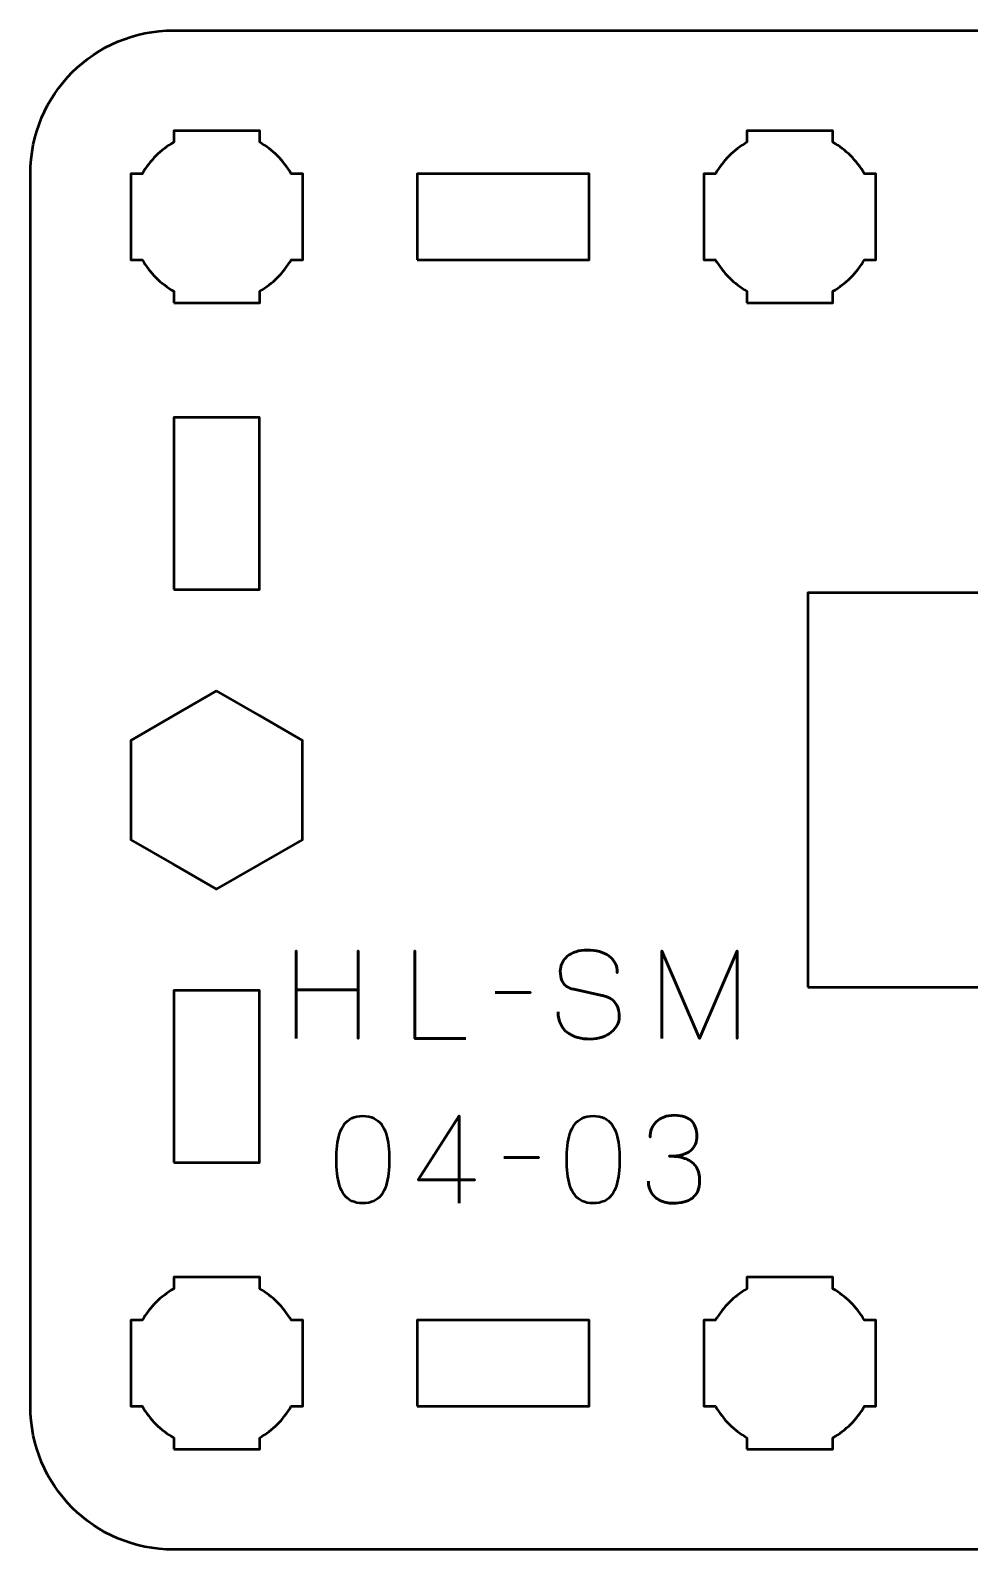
# Model space of a CAD drawing. Header units: centimetres. Extents: x -26.2 to 5.2, y -20.5 to -9.2.
# Drawn here: x -18.15 to -14.87, y -14.5 to -9.2 of the extents above; entities that cross this region are included whole.
import ezdxf

# ---------------------------------------------------------------- set-up
doc = ezdxf.new("R2010")
doc.units = ezdxf.units.CM
doc.header["$MEASUREMENT"] = 0
doc.layers.add('Layer 1', color=7, linetype='Continuous')

msp = doc.modelspace()

# ---------------------------------------------------------------- linework, layer by layer
at = {"layer": 'Layer 1', "lineweight": 53}
for points, knots in [([(-18.15001, -13.79983), (-18.15001, -13.79983), (-18.15003, -13.99994), (-18.15003, -13.99994), (-18.15003, -13.99994), (-18.15003, -14.27694), (-17.92694, -14.50003), (-17.64994, -14.50003), (-17.64994, -14.50003), (-17.64994, -14.50003), (-11.35007, -14.50003), (-11.35007, -14.50003), (-11.35007, -14.50003), (-11.07293, -14.50003), (-10.84997, -14.27694), (-10.84997, -13.99994), (-10.84997, -13.99994), (-10.84997, -13.99994), (-10.84997, -9.70007), (-10.84997, -9.70007), (-10.84997, -9.70007), (-10.84997, -9.42293), (-11.07293, -9.19997), (-11.35007, -9.19997), (-11.35007, -9.19997), (-11.35007, -9.19997), (-17.64994, -9.19997), (-17.64994, -9.19997), (-17.64994, -9.19997), (-17.92694, -9.19997), (-18.15003, -9.42293), (-18.15003, -9.70007), (-18.15003, -9.70007), (-18.15003, -9.70007), (-18.15003, -11.46555), (-18.15003, -11.46555), (-18.15003, -11.46555), (-18.15003, -11.46555), (-18.15001, -13.79983), (-18.15001, -13.79983)], [0, 0, 0, 0, 0.1, 0.1, 0.1, 0.1, 0.2, 0.2, 0.2, 0.2, 0.3, 0.3, 0.3, 0.3, 0.4, 0.4, 0.4, 0.4, 0.5, 0.5, 0.5, 0.5, 0.6, 0.6, 0.6, 0.6, 0.7, 0.7, 0.7, 0.7, 0.8, 0.8, 0.8, 0.8, 0.9, 0.9, 0.9, 0.9, 1, 1, 1, 1]), ([(-17.64993, -10.15), (-17.64993, -10.15), (-17.64993, -10.10989), (-17.64993, -10.10989), (-17.64993, -10.10989), (-17.69554, -10.08357), (-17.73346, -10.04554), (-17.75978, -10.00007), (-17.75978, -10.00007), (-17.75978, -10.00007), (-17.8, -10.00007), (-17.8, -10.00007), (-17.8, -10.00007), (-17.8, -10.00007), (-17.8, -9.85), (-17.8, -9.85), (-17.8, -9.85), (-17.8, -9.85), (-17.8, -9.70007), (-17.8, -9.70007), (-17.8, -9.70007), (-17.8, -9.70007), (-17.75978, -9.70007), (-17.75978, -9.70007), (-17.75978, -9.70007), (-17.73346, -9.65445), (-17.69554, -9.61657), (-17.64993, -9.59025), (-17.64993, -9.59025), (-17.64993, -9.59025), (-17.64993, -9.55), (-17.64993, -9.55), (-17.64993, -9.55), (-17.64993, -9.55), (-17.5, -9.55), (-17.5, -9.55), (-17.5, -9.55), (-17.5, -9.55), (-17.34992, -9.55), (-17.34992, -9.55), (-17.34992, -9.55), (-17.34992, -9.55), (-17.34992, -9.59025), (-17.34992, -9.59025), (-17.34992, -9.59025), (-17.30445, -9.61657), (-17.26642, -9.65445), (-17.2401, -9.70007), (-17.2401, -9.70007), (-17.2401, -9.70007), (-17.19999, -9.70007), (-17.19999, -9.70007), (-17.19999, -9.70007), (-17.19999, -9.70007), (-17.19999, -9.85), (-17.19999, -9.85), (-17.19999, -9.85), (-17.19999, -9.85), (-17.19999, -10.00007), (-17.19999, -10.00007), (-17.19999, -10.00007), (-17.19999, -10.00007), (-17.2401, -10.00007), (-17.2401, -10.00007), (-17.2401, -10.00007), (-17.26642, -10.04554), (-17.30445, -10.08357), (-17.34992, -10.10989), (-17.34992, -10.10989), (-17.34992, -10.10989), (-17.34992, -10.15), (-17.34992, -10.15), (-17.34992, -10.15), (-17.34992, -10.15), (-17.5, -10.15), (-17.5, -10.15), (-17.5, -10.15), (-17.5, -10.15), (-17.64993, -10.15), (-17.64993, -10.15)], [0, 0, 0, 0, 0.05, 0.05, 0.05, 0.05, 0.1, 0.1, 0.1, 0.1, 0.15, 0.15, 0.15, 0.15, 0.2, 0.2, 0.2, 0.2, 0.25, 0.25, 0.25, 0.25, 0.3, 0.3, 0.3, 0.3, 0.35, 0.35, 0.35, 0.35, 0.4, 0.4, 0.4, 0.4, 0.45, 0.45, 0.45, 0.45, 0.5, 0.5, 0.5, 0.5, 0.55, 0.55, 0.55, 0.55, 0.6, 0.6, 0.6, 0.6, 0.65, 0.65, 0.65, 0.65, 0.7, 0.7, 0.7, 0.7, 0.75, 0.75, 0.75, 0.75, 0.8, 0.8, 0.8, 0.8, 0.85, 0.85, 0.85, 0.85, 0.9, 0.9, 0.9, 0.9, 0.95, 0.95, 0.95, 0.95, 1, 1, 1, 1]), ([(-15.64993, -10.15), (-15.64993, -10.15), (-15.64993, -10.10989), (-15.64993, -10.10989), (-15.64993, -10.10989), (-15.69554, -10.08357), (-15.73346, -10.04554), (-15.75978, -10.00007), (-15.75978, -10.00007), (-15.75978, -10.00007), (-15.8, -10.00007), (-15.8, -10.00007), (-15.8, -10.00007), (-15.8, -10.00007), (-15.8, -9.85), (-15.8, -9.85), (-15.8, -9.85), (-15.8, -9.85), (-15.8, -9.70007), (-15.8, -9.70007), (-15.8, -9.70007), (-15.8, -9.70007), (-15.75978, -9.70007), (-15.75978, -9.70007), (-15.75978, -9.70007), (-15.73346, -9.65445), (-15.69554, -9.61657), (-15.64993, -9.59025), (-15.64993, -9.59025), (-15.64993, -9.59025), (-15.64993, -9.55), (-15.64993, -9.55), (-15.64993, -9.55), (-15.64993, -9.55), (-15.5, -9.55), (-15.5, -9.55), (-15.5, -9.55), (-15.5, -9.55), (-15.34992, -9.55), (-15.34992, -9.55), (-15.34992, -9.55), (-15.34992, -9.55), (-15.34992, -9.59025), (-15.34992, -9.59025), (-15.34992, -9.59025), (-15.30445, -9.61657), (-15.26642, -9.65445), (-15.2401, -9.70007), (-15.2401, -9.70007), (-15.2401, -9.70007), (-15.19999, -9.70007), (-15.19999, -9.70007), (-15.19999, -9.70007), (-15.19999, -9.70007), (-15.19999, -9.85), (-15.19999, -9.85), (-15.19999, -9.85), (-15.19999, -9.85), (-15.19999, -10.00007), (-15.19999, -10.00007), (-15.19999, -10.00007), (-15.19999, -10.00007), (-15.2401, -10.00007), (-15.2401, -10.00007), (-15.2401, -10.00007), (-15.26642, -10.04554), (-15.30445, -10.08357), (-15.34992, -10.10989), (-15.34992, -10.10989), (-15.34992, -10.10989), (-15.34992, -10.15), (-15.34992, -10.15), (-15.34992, -10.15), (-15.34992, -10.15), (-15.5, -10.15), (-15.5, -10.15), (-15.5, -10.15), (-15.5, -10.15), (-15.64993, -10.15), (-15.64993, -10.15)], [0, 0, 0, 0, 0.05, 0.05, 0.05, 0.05, 0.1, 0.1, 0.1, 0.1, 0.15, 0.15, 0.15, 0.15, 0.2, 0.2, 0.2, 0.2, 0.25, 0.25, 0.25, 0.25, 0.3, 0.3, 0.3, 0.3, 0.35, 0.35, 0.35, 0.35, 0.4, 0.4, 0.4, 0.4, 0.45, 0.45, 0.45, 0.45, 0.5, 0.5, 0.5, 0.5, 0.55, 0.55, 0.55, 0.55, 0.6, 0.6, 0.6, 0.6, 0.65, 0.65, 0.65, 0.65, 0.7, 0.7, 0.7, 0.7, 0.75, 0.75, 0.75, 0.75, 0.8, 0.8, 0.8, 0.8, 0.85, 0.85, 0.85, 0.85, 0.9, 0.9, 0.9, 0.9, 0.95, 0.95, 0.95, 0.95, 1, 1, 1, 1]), ([(-16.79999, -10.00007), (-16.79999, -10.00007), (-16.79999, -9.70007), (-16.79999, -9.70007), (-16.79999, -9.70007), (-16.79999, -9.70007), (-16.19998, -9.70007), (-16.19998, -9.70007), (-16.19998, -9.70007), (-16.19998, -9.70007), (-16.19998, -10.00007), (-16.19998, -10.00007), (-16.19998, -10.00007), (-16.19998, -10.00007), (-16.79999, -10.00007), (-16.79999, -10.00007)], [0, 0, 0, 0, 0.25, 0.25, 0.25, 0.25, 0.5, 0.5, 0.5, 0.5, 0.75, 0.75, 0.75, 0.75, 1, 1, 1, 1]), ([(-17.65007, -11.15002), (-17.65007, -11.15002), (-17.65007, -10.55002), (-17.65007, -10.55002), (-17.65007, -10.55002), (-17.65007, -10.55002), (-17.35007, -10.55002), (-17.35007, -10.55002), (-17.35007, -10.55002), (-17.35007, -10.55002), (-17.35007, -11.15002), (-17.35007, -11.15002), (-17.35007, -11.15002), (-17.35007, -11.15002), (-17.65007, -11.15002), (-17.65007, -11.15002)], [0, 0, 0, 0, 0.25, 0.25, 0.25, 0.25, 0.5, 0.5, 0.5, 0.5, 0.75, 0.75, 0.75, 0.75, 1, 1, 1, 1]), ([(-15.43746, -12.53753), (-15.43746, -12.53753), (-15.43746, -11.16253), (-15.43746, -11.16253), (-15.43746, -11.16253), (-14.69481, -11.16253), (-13.3801, -11.16253), (-12.63746, -11.16253), (-12.63746, -11.16253), (-12.63746, -11.16253), (-12.63746, -12.53753), (-12.63746, -12.53753), (-12.63746, -12.53753), (-13.41963, -12.53753), (-14.65528, -12.53753), (-15.43746, -12.53753)], [0, 0, 0, 0, 0.25, 0.25, 0.25, 0.25, 0.5, 0.5, 0.5, 0.5, 0.75, 0.75, 0.75, 0.75, 1, 1, 1, 1]), ([(-17.50008, -11.50367), (-17.50008, -11.50367), (-17.35007, -11.59027), (-17.35007, -11.59027), (-17.35007, -11.59027), (-17.35007, -11.59027), (-17.20008, -11.67687), (-17.20008, -11.67687), (-17.20008, -11.67687), (-17.20008, -11.67687), (-17.20008, -11.85008), (-17.20008, -11.85008), (-17.20008, -11.85008), (-17.20008, -11.85008), (-17.20008, -12.02329), (-17.20008, -12.02329), (-17.20008, -12.02329), (-17.20008, -12.02329), (-17.35007, -12.10989), (-17.35007, -12.10989), (-17.35007, -12.10989), (-17.35007, -12.10989), (-17.50008, -12.19649), (-17.50008, -12.19649), (-17.50008, -12.19649), (-17.50008, -12.19649), (-17.65009, -12.10989), (-17.65009, -12.10989), (-17.65009, -12.10989), (-17.65009, -12.10989), (-17.80008, -12.02329), (-17.80008, -12.02329), (-17.80008, -12.02329), (-17.80008, -12.02329), (-17.80008, -11.85008), (-17.80008, -11.85008), (-17.80008, -11.85008), (-17.80008, -11.85008), (-17.80008, -11.67687), (-17.80008, -11.67687), (-17.80008, -11.67687), (-17.80008, -11.67687), (-17.65009, -11.59027), (-17.65009, -11.59027), (-17.65009, -11.59027), (-17.65009, -11.59027), (-17.50008, -11.50367), (-17.50008, -11.50367)], [0, 0, 0, 0, 0.0833333, 0.0833333, 0.0833333, 0.0833333, 0.1666667, 0.1666667, 0.1666667, 0.1666667, 0.25, 0.25, 0.25, 0.25, 0.3333333, 0.3333333, 0.3333333, 0.3333333, 0.4166667, 0.4166667, 0.4166667, 0.4166667, 0.5, 0.5, 0.5, 0.5, 0.5833333, 0.5833333, 0.5833333, 0.5833333, 0.6666667, 0.6666667, 0.6666667, 0.6666667, 0.75, 0.75, 0.75, 0.75, 0.8333333, 0.8333333, 0.8333333, 0.8333333, 0.9166667, 0.9166667, 0.9166667, 0.9166667, 1, 1, 1, 1]), ([(-17.65007, -13.14999), (-17.65007, -13.14999), (-17.65007, -12.54998), (-17.65007, -12.54998), (-17.65007, -12.54998), (-17.65007, -12.54998), (-17.35007, -12.54998), (-17.35007, -12.54998), (-17.35007, -12.54998), (-17.35007, -12.54998), (-17.35007, -13.14999), (-17.35007, -13.14999), (-17.35007, -13.14999), (-17.35007, -13.14999), (-17.65007, -13.14999), (-17.65007, -13.14999)], [0, 0, 0, 0, 0.25, 0.25, 0.25, 0.25, 0.5, 0.5, 0.5, 0.5, 0.75, 0.75, 0.75, 0.75, 1, 1, 1, 1]), ([(-17.64993, -14.15), (-17.64993, -14.15), (-17.64993, -14.10989), (-17.64993, -14.10989), (-17.64993, -14.10989), (-17.69554, -14.08357), (-17.73346, -14.04554), (-17.75978, -14.00007), (-17.75978, -14.00007), (-17.75978, -14.00007), (-17.8, -14.00007), (-17.8, -14.00007), (-17.8, -14.00007), (-17.8, -14.00007), (-17.8, -13.85), (-17.8, -13.85), (-17.8, -13.85), (-17.8, -13.85), (-17.8, -13.70007), (-17.8, -13.70007), (-17.8, -13.70007), (-17.8, -13.70007), (-17.75978, -13.70007), (-17.75978, -13.70007), (-17.75978, -13.70007), (-17.73346, -13.65445), (-17.69554, -13.61657), (-17.64993, -13.59025), (-17.64993, -13.59025), (-17.64993, -13.59025), (-17.64993, -13.55), (-17.64993, -13.55), (-17.64993, -13.55), (-17.64993, -13.55), (-17.5, -13.55), (-17.5, -13.55), (-17.5, -13.55), (-17.5, -13.55), (-17.34992, -13.55), (-17.34992, -13.55), (-17.34992, -13.55), (-17.34992, -13.55), (-17.34992, -13.59025), (-17.34992, -13.59025), (-17.34992, -13.59025), (-17.30445, -13.61657), (-17.26642, -13.65445), (-17.2401, -13.70007), (-17.2401, -13.70007), (-17.2401, -13.70007), (-17.19999, -13.70007), (-17.19999, -13.70007), (-17.19999, -13.70007), (-17.19999, -13.70007), (-17.19999, -13.85), (-17.19999, -13.85), (-17.19999, -13.85), (-17.19999, -13.85), (-17.19999, -14.00007), (-17.19999, -14.00007), (-17.19999, -14.00007), (-17.19999, -14.00007), (-17.2401, -14.00007), (-17.2401, -14.00007), (-17.2401, -14.00007), (-17.26642, -14.04554), (-17.30445, -14.08357), (-17.34992, -14.10989), (-17.34992, -14.10989), (-17.34992, -14.10989), (-17.34992, -14.15), (-17.34992, -14.15), (-17.34992, -14.15), (-17.34992, -14.15), (-17.5, -14.15), (-17.5, -14.15), (-17.5, -14.15), (-17.5, -14.15), (-17.64993, -14.15), (-17.64993, -14.15)], [0, 0, 0, 0, 0.05, 0.05, 0.05, 0.05, 0.1, 0.1, 0.1, 0.1, 0.15, 0.15, 0.15, 0.15, 0.2, 0.2, 0.2, 0.2, 0.25, 0.25, 0.25, 0.25, 0.3, 0.3, 0.3, 0.3, 0.35, 0.35, 0.35, 0.35, 0.4, 0.4, 0.4, 0.4, 0.45, 0.45, 0.45, 0.45, 0.5, 0.5, 0.5, 0.5, 0.55, 0.55, 0.55, 0.55, 0.6, 0.6, 0.6, 0.6, 0.65, 0.65, 0.65, 0.65, 0.7, 0.7, 0.7, 0.7, 0.75, 0.75, 0.75, 0.75, 0.8, 0.8, 0.8, 0.8, 0.85, 0.85, 0.85, 0.85, 0.9, 0.9, 0.9, 0.9, 0.95, 0.95, 0.95, 0.95, 1, 1, 1, 1]), ([(-15.64993, -14.15), (-15.64993, -14.15), (-15.64993, -14.10989), (-15.64993, -14.10989), (-15.64993, -14.10989), (-15.69554, -14.08357), (-15.73346, -14.04554), (-15.75978, -14.00007), (-15.75978, -14.00007), (-15.75978, -14.00007), (-15.8, -14.00007), (-15.8, -14.00007), (-15.8, -14.00007), (-15.8, -14.00007), (-15.8, -13.85), (-15.8, -13.85), (-15.8, -13.85), (-15.8, -13.85), (-15.8, -13.70007), (-15.8, -13.70007), (-15.8, -13.70007), (-15.8, -13.70007), (-15.75978, -13.70007), (-15.75978, -13.70007), (-15.75978, -13.70007), (-15.73346, -13.65445), (-15.69554, -13.61657), (-15.64993, -13.59025), (-15.64993, -13.59025), (-15.64993, -13.59025), (-15.64993, -13.55), (-15.64993, -13.55), (-15.64993, -13.55), (-15.64993, -13.55), (-15.5, -13.55), (-15.5, -13.55), (-15.5, -13.55), (-15.5, -13.55), (-15.34992, -13.55), (-15.34992, -13.55), (-15.34992, -13.55), (-15.34992, -13.55), (-15.34992, -13.59025), (-15.34992, -13.59025), (-15.34992, -13.59025), (-15.30445, -13.61657), (-15.26642, -13.65445), (-15.2401, -13.70007), (-15.2401, -13.70007), (-15.2401, -13.70007), (-15.19999, -13.70007), (-15.19999, -13.70007), (-15.19999, -13.70007), (-15.19999, -13.70007), (-15.19999, -13.85), (-15.19999, -13.85), (-15.19999, -13.85), (-15.19999, -13.85), (-15.19999, -14.00007), (-15.19999, -14.00007), (-15.19999, -14.00007), (-15.19999, -14.00007), (-15.2401, -14.00007), (-15.2401, -14.00007), (-15.2401, -14.00007), (-15.26642, -14.04554), (-15.30445, -14.08357), (-15.34992, -14.10989), (-15.34992, -14.10989), (-15.34992, -14.10989), (-15.34992, -14.15), (-15.34992, -14.15), (-15.34992, -14.15), (-15.34992, -14.15), (-15.5, -14.15), (-15.5, -14.15), (-15.5, -14.15), (-15.5, -14.15), (-15.64993, -14.15), (-15.64993, -14.15)], [0, 0, 0, 0, 0.05, 0.05, 0.05, 0.05, 0.1, 0.1, 0.1, 0.1, 0.15, 0.15, 0.15, 0.15, 0.2, 0.2, 0.2, 0.2, 0.25, 0.25, 0.25, 0.25, 0.3, 0.3, 0.3, 0.3, 0.35, 0.35, 0.35, 0.35, 0.4, 0.4, 0.4, 0.4, 0.45, 0.45, 0.45, 0.45, 0.5, 0.5, 0.5, 0.5, 0.55, 0.55, 0.55, 0.55, 0.6, 0.6, 0.6, 0.6, 0.65, 0.65, 0.65, 0.65, 0.7, 0.7, 0.7, 0.7, 0.75, 0.75, 0.75, 0.75, 0.8, 0.8, 0.8, 0.8, 0.85, 0.85, 0.85, 0.85, 0.9, 0.9, 0.9, 0.9, 0.95, 0.95, 0.95, 0.95, 1, 1, 1, 1]), ([(-16.79999, -13.99994), (-16.79999, -13.99994), (-16.79999, -13.69993), (-16.79999, -13.69993), (-16.79999, -13.69993), (-16.79999, -13.69993), (-16.19998, -13.69993), (-16.19998, -13.69993), (-16.19998, -13.69993), (-16.19998, -13.69993), (-16.19998, -13.99994), (-16.19998, -13.99994), (-16.19998, -13.99994), (-16.19998, -13.99994), (-16.79999, -13.99994), (-16.79999, -13.99994)], [0, 0, 0, 0, 0.25, 0.25, 0.25, 0.25, 0.5, 0.5, 0.5, 0.5, 0.75, 0.75, 0.75, 0.75, 1, 1, 1, 1])]:
    msp.add_open_spline(points, degree=3, knots=knots, dxfattribs=at)
at = {"layer": 'Layer 1', "color": 5, "lineweight": 53}
for points, knots in [([(-17.22217, -12.71637), (-17.22217, -12.71637), (-17.22217, -12.54746), (-17.22217, -12.54746), (-17.22217, -12.54746), (-17.22217, -12.54746), (-17.0067, -12.54746), (-17.0067, -12.54746), (-17.0067, -12.54746), (-17.0067, -12.54746), (-17.0067, -12.71637), (-17.0067, -12.71637), (-17.0067, -12.71637), (-17.0067, -12.71637), (-17.0067, -12.41157), (-17.0067, -12.41157), (-17.0067, -12.41157), (-17.0067, -12.41157), (-17.0067, -12.54746), (-17.0067, -12.54746), (-17.0067, -12.54746), (-17.0067, -12.54746), (-17.22217, -12.54746), (-17.22217, -12.54746), (-17.22217, -12.54746), (-17.22217, -12.54746), (-17.22217, -12.41157), (-17.22217, -12.41157), (-17.22217, -12.41157), (-17.22217, -12.41157), (-17.22217, -12.71637), (-17.22217, -12.71637)], [0, 0, 0, 0, 0.125, 0.125, 0.125, 0.125, 0.25, 0.25, 0.25, 0.25, 0.375, 0.375, 0.375, 0.375, 0.5, 0.5, 0.5, 0.5, 0.625, 0.625, 0.625, 0.625, 0.75, 0.75, 0.75, 0.75, 0.875, 0.875, 0.875, 0.875, 1, 1, 1, 1]), ([(-16.63078, -12.71637), (-16.63078, -12.71637), (-16.809, -12.71637), (-16.809, -12.71637), (-16.809, -12.71637), (-16.809, -12.71637), (-16.809, -12.41115), (-16.809, -12.41115), (-16.809, -12.41115), (-16.809, -12.41115), (-16.809, -12.71637), (-16.809, -12.71637), (-16.809, -12.71637), (-16.809, -12.71637), (-16.63078, -12.71637), (-16.63078, -12.71637)], [0, 0, 0, 0, 0.25, 0.25, 0.25, 0.25, 0.5, 0.5, 0.5, 0.5, 0.75, 0.75, 0.75, 0.75, 1, 1, 1, 1]), ([(-16.30863, -12.62408), (-16.30849, -12.64095), (-16.30553, -12.65541), (-16.2996, -12.66748), (-16.2996, -12.66748), (-16.29374, -12.67947), (-16.28556, -12.68928), (-16.27526, -12.6969), (-16.27526, -12.6969), (-16.26489, -12.70445), (-16.25296, -12.71002), (-16.23949, -12.71362), (-16.23949, -12.71362), (-16.22608, -12.71715), (-16.21169, -12.71891), (-16.19645, -12.71891), (-16.19645, -12.71891), (-16.18107, -12.71884), (-16.16724, -12.71658), (-16.15489, -12.71228), (-16.15489, -12.71228), (-16.14261, -12.70797), (-16.1321, -12.70219), (-16.12328, -12.69492), (-16.12328, -12.69492), (-16.11453, -12.68765), (-16.10776, -12.67954), (-16.10296, -12.67051), (-16.10296, -12.67051), (-16.09816, -12.66148), (-16.09562, -12.65224), (-16.09527, -12.64271), (-16.09527, -12.64271), (-16.09485, -12.63022), (-16.09668, -12.61879), (-16.1007, -12.60849), (-16.1007, -12.60849), (-16.10473, -12.59819), (-16.11094, -12.58958), (-16.11933, -12.58253), (-16.11933, -12.58253), (-16.12766, -12.57547), (-16.13817, -12.57053), (-16.15073, -12.56778), (-16.15073, -12.56778), (-16.15073, -12.56778), (-16.25444, -12.54534), (-16.25444, -12.54534), (-16.25444, -12.54534), (-16.26418, -12.5433), (-16.27258, -12.53984), (-16.27949, -12.53504), (-16.27949, -12.53504), (-16.28641, -12.53018), (-16.29177, -12.52347), (-16.29544, -12.51486), (-16.29544, -12.51486), (-16.29911, -12.50633), (-16.30101, -12.49546), (-16.30101, -12.48227), (-16.30101, -12.48227), (-16.30101, -12.47225), (-16.29896, -12.4628), (-16.2948, -12.45391), (-16.2948, -12.45391), (-16.29071, -12.44502), (-16.28464, -12.43718), (-16.27667, -12.43027), (-16.27667, -12.43027), (-16.2687, -12.42343), (-16.25882, -12.41806), (-16.24711, -12.41418), (-16.24711, -12.41418), (-16.23532, -12.41023), (-16.22185, -12.40826), (-16.20661, -12.40819), (-16.20661, -12.40819), (-16.1913, -12.40819), (-16.17726, -12.40995), (-16.16442, -12.41348), (-16.16442, -12.41348), (-16.15165, -12.41701), (-16.14057, -12.42209), (-16.13126, -12.42886), (-16.13126, -12.42886), (-16.12194, -12.43563), (-16.11475, -12.44396), (-16.10981, -12.45369), (-16.10981, -12.45369), (-16.10487, -12.4635), (-16.10254, -12.47472), (-16.10289, -12.48735), (-16.10289, -12.48735), (-16.10254, -12.47472), (-16.10487, -12.4635), (-16.10981, -12.45369), (-16.10981, -12.45369), (-16.11475, -12.44396), (-16.12194, -12.43563), (-16.13126, -12.42886), (-16.13126, -12.42886), (-16.14057, -12.42209), (-16.15165, -12.41701), (-16.16442, -12.41348), (-16.16442, -12.41348), (-16.17726, -12.40995), (-16.1913, -12.40819), (-16.20661, -12.40819), (-16.20661, -12.40819), (-16.22185, -12.40826), (-16.23532, -12.41023), (-16.24711, -12.41418), (-16.24711, -12.41418), (-16.25882, -12.41806), (-16.2687, -12.42343), (-16.27667, -12.43027), (-16.27667, -12.43027), (-16.28464, -12.43718), (-16.29071, -12.44502), (-16.2948, -12.45391), (-16.2948, -12.45391), (-16.29896, -12.4628), (-16.30101, -12.47225), (-16.30101, -12.48227), (-16.30101, -12.48227), (-16.30101, -12.49546), (-16.29918, -12.50633), (-16.29565, -12.51479), (-16.29565, -12.51479), (-16.29205, -12.52333), (-16.28676, -12.52996), (-16.27984, -12.53483), (-16.27984, -12.53483), (-16.27293, -12.53963), (-16.26446, -12.54316), (-16.25444, -12.54534), (-16.25444, -12.54534), (-16.25444, -12.54534), (-16.15073, -12.56778), (-16.15073, -12.56778), (-16.15073, -12.56778), (-16.13789, -12.57053), (-16.1273, -12.57547), (-16.11898, -12.58253), (-16.11898, -12.58253), (-16.11058, -12.58958), (-16.10444, -12.59819), (-16.10049, -12.60849), (-16.10049, -12.60849), (-16.09661, -12.61879), (-16.09485, -12.63022), (-16.09527, -12.64271), (-16.09527, -12.64271), (-16.09562, -12.65224), (-16.09816, -12.66148), (-16.10296, -12.67051), (-16.10296, -12.67051), (-16.10776, -12.67954), (-16.11453, -12.68765), (-16.12328, -12.69492), (-16.12328, -12.69492), (-16.1321, -12.70219), (-16.14261, -12.70797), (-16.15489, -12.71228), (-16.15489, -12.71228), (-16.16724, -12.71658), (-16.18107, -12.71884), (-16.19645, -12.71891), (-16.19645, -12.71891), (-16.21169, -12.71891), (-16.22608, -12.71715), (-16.23949, -12.71362), (-16.23949, -12.71362), (-16.25296, -12.71002), (-16.26489, -12.70445), (-16.27526, -12.6969), (-16.27526, -12.6969), (-16.28556, -12.68928), (-16.29374, -12.67947), (-16.2996, -12.66748), (-16.2996, -12.66748), (-16.30553, -12.65541), (-16.30849, -12.64095), (-16.30863, -12.62408)], [0, 0, 0, 0, 0.0217391, 0.0217391, 0.0217391, 0.0217391, 0.0434783, 0.0434783, 0.0434783, 0.0434783, 0.0652174, 0.0652174, 0.0652174, 0.0652174, 0.0869565, 0.0869565, 0.0869565, 0.0869565, 0.1086957, 0.1086957, 0.1086957, 0.1086957, 0.1304348, 0.1304348, 0.1304348, 0.1304348, 0.1521739, 0.1521739, 0.1521739, 0.1521739, 0.173913, 0.173913, 0.173913, 0.173913, 0.1956522, 0.1956522, 0.1956522, 0.1956522, 0.2173913, 0.2173913, 0.2173913, 0.2173913, 0.2391304, 0.2391304, 0.2391304, 0.2391304, 0.2608696, 0.2608696, 0.2608696, 0.2608696, 0.2826087, 0.2826087, 0.2826087, 0.2826087, 0.3043478, 0.3043478, 0.3043478, 0.3043478, 0.326087, 0.326087, 0.326087, 0.326087, 0.3478261, 0.3478261, 0.3478261, 0.3478261, 0.3695652, 0.3695652, 0.3695652, 0.3695652, 0.3913043, 0.3913043, 0.3913043, 0.3913043, 0.4130435, 0.4130435, 0.4130435, 0.4130435, 0.4347826, 0.4347826, 0.4347826, 0.4347826, 0.4565217, 0.4565217, 0.4565217, 0.4565217, 0.4782609, 0.4782609, 0.4782609, 0.4782609, 0.5, 0.5, 0.5, 0.5, 0.5217391, 0.5217391, 0.5217391, 0.5217391, 0.5434783, 0.5434783, 0.5434783, 0.5434783, 0.5652174, 0.5652174, 0.5652174, 0.5652174, 0.5869565, 0.5869565, 0.5869565, 0.5869565, 0.6086957, 0.6086957, 0.6086957, 0.6086957, 0.6304348, 0.6304348, 0.6304348, 0.6304348, 0.6521739, 0.6521739, 0.6521739, 0.6521739, 0.673913, 0.673913, 0.673913, 0.673913, 0.6956522, 0.6956522, 0.6956522, 0.6956522, 0.7173913, 0.7173913, 0.7173913, 0.7173913, 0.7391304, 0.7391304, 0.7391304, 0.7391304, 0.7608696, 0.7608696, 0.7608696, 0.7608696, 0.7826087, 0.7826087, 0.7826087, 0.7826087, 0.8043478, 0.8043478, 0.8043478, 0.8043478, 0.826087, 0.826087, 0.826087, 0.826087, 0.8478261, 0.8478261, 0.8478261, 0.8478261, 0.8695652, 0.8695652, 0.8695652, 0.8695652, 0.8913043, 0.8913043, 0.8913043, 0.8913043, 0.9130435, 0.9130435, 0.9130435, 0.9130435, 0.9347826, 0.9347826, 0.9347826, 0.9347826, 0.9565217, 0.9565217, 0.9565217, 0.9565217, 0.9782609, 0.9782609, 0.9782609, 0.9782609, 1, 1, 1, 1]), ([(-15.94668, -12.71637), (-15.94668, -12.71637), (-15.94668, -12.41115), (-15.94668, -12.41115), (-15.94668, -12.41115), (-15.94668, -12.41115), (-15.81545, -12.71637), (-15.81545, -12.71637), (-15.81545, -12.71637), (-15.81545, -12.71637), (-15.68379, -12.41115), (-15.68379, -12.41115), (-15.68379, -12.41115), (-15.68379, -12.41115), (-15.68379, -12.71637), (-15.68379, -12.71637), (-15.68379, -12.71637), (-15.68379, -12.71637), (-15.68379, -12.41115), (-15.68379, -12.41115), (-15.68379, -12.41115), (-15.68379, -12.41115), (-15.81545, -12.71637), (-15.81545, -12.71637), (-15.81545, -12.71637), (-15.81545, -12.71637), (-15.94668, -12.41115), (-15.94668, -12.41115), (-15.94668, -12.41115), (-15.94668, -12.41115), (-15.94668, -12.71637), (-15.94668, -12.71637)], [0, 0, 0, 0, 0.125, 0.125, 0.125, 0.125, 0.25, 0.25, 0.25, 0.25, 0.375, 0.375, 0.375, 0.375, 0.5, 0.5, 0.5, 0.5, 0.625, 0.625, 0.625, 0.625, 0.75, 0.75, 0.75, 0.75, 0.875, 0.875, 0.875, 0.875, 1, 1, 1, 1]), ([(-16.52876, -12.55677), (-16.52876, -12.55677), (-16.40557, -12.55677), (-16.40557, -12.55677), (-16.40557, -12.55677), (-16.40557, -12.55677), (-16.52876, -12.55677), (-16.52876, -12.55677)], [0, 0, 0, 0, 0.5, 0.5, 0.5, 0.5, 1, 1, 1, 1]), ([(-15.99367, -13.21506), (-15.9936, -13.2303), (-15.99007, -13.24356), (-15.98309, -13.25506), (-15.98309, -13.25506), (-15.9761, -13.26649), (-15.96615, -13.27545), (-15.95317, -13.28187), (-15.95317, -13.28187), (-15.94019, -13.28829), (-15.9246, -13.29154), (-15.90646, -13.29168), (-15.90646, -13.29168), (-15.89285, -13.29168), (-15.8805, -13.29027), (-15.86928, -13.28731), (-15.86928, -13.28731), (-15.85813, -13.28434), (-15.84854, -13.27976), (-15.84042, -13.27348), (-15.84042, -13.27348), (-15.83231, -13.2672), (-15.8261, -13.25908), (-15.82166, -13.24921), (-15.82166, -13.24921), (-15.81728, -13.23926), (-15.8151, -13.22733), (-15.81503, -13.21336), (-15.81503, -13.21336), (-15.81495, -13.19474), (-15.81876, -13.179), (-15.82631, -13.16623), (-15.82631, -13.16623), (-15.83386, -13.15346), (-15.84558, -13.14387), (-15.86131, -13.13731), (-15.86131, -13.13731), (-15.87704, -13.13074), (-15.89722, -13.12743), (-15.9217, -13.12743), (-15.9217, -13.12743), (-15.90343, -13.1275), (-15.88812, -13.12581), (-15.87563, -13.12235), (-15.87563, -13.12235), (-15.86321, -13.11889), (-15.85327, -13.11402), (-15.84579, -13.10767), (-15.84579, -13.10767), (-15.83831, -13.10139), (-15.83288, -13.09391), (-15.82963, -13.08531), (-15.82963, -13.08531), (-15.82631, -13.07677), (-15.82469, -13.06739), (-15.82476, -13.05716), (-15.82476, -13.05716), (-15.82469, -13.04692), (-15.8261, -13.03747), (-15.82892, -13.02872), (-15.82892, -13.02872), (-15.83168, -13.01997), (-15.83619, -13.01228), (-15.84233, -13.00572), (-15.84233, -13.00572), (-15.84847, -12.99916), (-15.85658, -12.99401), (-15.86653, -12.99034), (-15.86653, -12.99034), (-15.87655, -12.98667), (-15.88876, -12.98484), (-15.90308, -12.98477), (-15.90308, -12.98477), (-15.91733, -12.98484), (-15.92982, -12.98695), (-15.9404, -12.99105), (-15.9404, -12.99105), (-15.95106, -12.99514), (-15.9598, -13.00071), (-15.96686, -13.00784), (-15.96686, -13.00784), (-15.97384, -13.01496), (-15.97907, -13.02308), (-15.98252, -13.03225), (-15.98252, -13.03225), (-15.98605, -13.04142), (-15.98774, -13.05116), (-15.98774, -13.06139), (-15.98774, -13.06139), (-15.98774, -13.05116), (-15.98605, -13.04142), (-15.98252, -13.03225), (-15.98252, -13.03225), (-15.97907, -13.02308), (-15.97384, -13.01496), (-15.96686, -13.00784), (-15.96686, -13.00784), (-15.9598, -13.00071), (-15.95106, -12.99514), (-15.9404, -12.99105), (-15.9404, -12.99105), (-15.92982, -12.98695), (-15.91733, -12.98484), (-15.90308, -12.98477), (-15.90308, -12.98477), (-15.88876, -12.98484), (-15.87655, -12.98667), (-15.86653, -12.99034), (-15.86653, -12.99034), (-15.85658, -12.99401), (-15.84847, -12.99916), (-15.84233, -13.00572), (-15.84233, -13.00572), (-15.83619, -13.01228), (-15.83168, -13.01997), (-15.82892, -13.02872), (-15.82892, -13.02872), (-15.8261, -13.03747), (-15.82469, -13.04692), (-15.82476, -13.05716), (-15.82476, -13.05716), (-15.82469, -13.06739), (-15.82631, -13.07677), (-15.82963, -13.08531), (-15.82963, -13.08531), (-15.83288, -13.09391), (-15.83831, -13.10139), (-15.84579, -13.10767), (-15.84579, -13.10767), (-15.85327, -13.11402), (-15.86321, -13.11889), (-15.87563, -13.12235), (-15.87563, -13.12235), (-15.88812, -13.12581), (-15.90343, -13.1275), (-15.9217, -13.12743), (-15.9217, -13.12743), (-15.89722, -13.12743), (-15.87704, -13.13074), (-15.86131, -13.13731), (-15.86131, -13.13731), (-15.84558, -13.14387), (-15.83386, -13.15346), (-15.82631, -13.16623), (-15.82631, -13.16623), (-15.81876, -13.179), (-15.81495, -13.19474), (-15.81503, -13.21336), (-15.81503, -13.21336), (-15.8151, -13.22733), (-15.81728, -13.23926), (-15.82166, -13.24921), (-15.82166, -13.24921), (-15.8261, -13.25908), (-15.83231, -13.2672), (-15.84042, -13.27348), (-15.84042, -13.27348), (-15.84854, -13.27976), (-15.85813, -13.28434), (-15.86928, -13.28731), (-15.86928, -13.28731), (-15.8805, -13.29027), (-15.89285, -13.29168), (-15.90646, -13.29168), (-15.90646, -13.29168), (-15.9246, -13.29154), (-15.94019, -13.28829), (-15.95317, -13.28187), (-15.95317, -13.28187), (-15.96615, -13.27545), (-15.9761, -13.26649), (-15.98309, -13.25506), (-15.98309, -13.25506), (-15.99007, -13.24356), (-15.9936, -13.2303), (-15.99367, -13.21506)], [0, 0, 0, 0, 0.0227273, 0.0227273, 0.0227273, 0.0227273, 0.0454545, 0.0454545, 0.0454545, 0.0454545, 0.0681818, 0.0681818, 0.0681818, 0.0681818, 0.0909091, 0.0909091, 0.0909091, 0.0909091, 0.1136364, 0.1136364, 0.1136364, 0.1136364, 0.1363636, 0.1363636, 0.1363636, 0.1363636, 0.1590909, 0.1590909, 0.1590909, 0.1590909, 0.1818182, 0.1818182, 0.1818182, 0.1818182, 0.2045455, 0.2045455, 0.2045455, 0.2045455, 0.2272727, 0.2272727, 0.2272727, 0.2272727, 0.25, 0.25, 0.25, 0.25, 0.2727273, 0.2727273, 0.2727273, 0.2727273, 0.2954545, 0.2954545, 0.2954545, 0.2954545, 0.3181818, 0.3181818, 0.3181818, 0.3181818, 0.3409091, 0.3409091, 0.3409091, 0.3409091, 0.3636364, 0.3636364, 0.3636364, 0.3636364, 0.3863636, 0.3863636, 0.3863636, 0.3863636, 0.4090909, 0.4090909, 0.4090909, 0.4090909, 0.4318182, 0.4318182, 0.4318182, 0.4318182, 0.4545455, 0.4545455, 0.4545455, 0.4545455, 0.4772727, 0.4772727, 0.4772727, 0.4772727, 0.5, 0.5, 0.5, 0.5, 0.5227273, 0.5227273, 0.5227273, 0.5227273, 0.5454545, 0.5454545, 0.5454545, 0.5454545, 0.5681818, 0.5681818, 0.5681818, 0.5681818, 0.5909091, 0.5909091, 0.5909091, 0.5909091, 0.6136364, 0.6136364, 0.6136364, 0.6136364, 0.6363636, 0.6363636, 0.6363636, 0.6363636, 0.6590909, 0.6590909, 0.6590909, 0.6590909, 0.6818182, 0.6818182, 0.6818182, 0.6818182, 0.7045455, 0.7045455, 0.7045455, 0.7045455, 0.7272727, 0.7272727, 0.7272727, 0.7272727, 0.75, 0.75, 0.75, 0.75, 0.7727273, 0.7727273, 0.7727273, 0.7727273, 0.7954545, 0.7954545, 0.7954545, 0.7954545, 0.8181818, 0.8181818, 0.8181818, 0.8181818, 0.8409091, 0.8409091, 0.8409091, 0.8409091, 0.8636364, 0.8636364, 0.8636364, 0.8636364, 0.8863636, 0.8863636, 0.8863636, 0.8863636, 0.9090909, 0.9090909, 0.9090909, 0.9090909, 0.9318182, 0.9318182, 0.9318182, 0.9318182, 0.9545455, 0.9545455, 0.9545455, 0.9545455, 0.9772727, 0.9772727, 0.9772727, 0.9772727, 1, 1, 1, 1]), ([(-16.99018, -13.29168), (-16.97537, -13.29161), (-16.9626, -13.289), (-16.95194, -13.28392), (-16.95194, -13.28392), (-16.94136, -13.27884), (-16.93254, -13.27157), (-16.92549, -13.26233), (-16.92549, -13.26233), (-16.9185, -13.25302), (-16.913, -13.24201), (-16.90891, -13.22931), (-16.90891, -13.22931), (-16.90488, -13.21661), (-16.90199, -13.20271), (-16.90037, -13.18747), (-16.90037, -13.18747), (-16.89867, -13.17223), (-16.89783, -13.15621), (-16.8979, -13.13928), (-16.8979, -13.13928), (-16.89783, -13.12242), (-16.89867, -13.1064), (-16.90037, -13.09123), (-16.90037, -13.09123), (-16.90199, -13.07606), (-16.90488, -13.06209), (-16.90891, -13.04939), (-16.90891, -13.04939), (-16.913, -13.03676), (-16.9185, -13.02576), (-16.92549, -13.01637), (-16.92549, -13.01637), (-16.93254, -13.00706), (-16.94136, -12.99979), (-16.95194, -12.99471), (-16.95194, -12.99471), (-16.9626, -12.98956), (-16.97537, -12.98695), (-16.99018, -12.98688), (-16.99018, -12.98688), (-17.005, -12.98695), (-17.01777, -12.98956), (-17.02843, -12.99471), (-17.02843, -12.99471), (-17.03901, -12.99979), (-17.04783, -13.00706), (-17.05488, -13.01637), (-17.05488, -13.01637), (-17.06187, -13.02576), (-17.06737, -13.03676), (-17.07146, -13.04939), (-17.07146, -13.04939), (-17.07549, -13.06209), (-17.07838, -13.07606), (-17.08, -13.09123), (-17.08, -13.09123), (-17.08169, -13.1064), (-17.08254, -13.12242), (-17.08247, -13.13928), (-17.08247, -13.13928), (-17.08254, -13.15621), (-17.08169, -13.17223), (-17.08, -13.18747), (-17.08, -13.18747), (-17.07838, -13.20271), (-17.07549, -13.21661), (-17.07146, -13.22931), (-17.07146, -13.22931), (-17.06737, -13.24201), (-17.06187, -13.25302), (-17.05488, -13.26233), (-17.05488, -13.26233), (-17.04783, -13.27157), (-17.03901, -13.27884), (-17.02843, -13.28392), (-17.02843, -13.28392), (-17.01777, -13.289), (-17.005, -13.29161), (-16.99018, -13.29168)], [0, 0, 0, 0, 0.05, 0.05, 0.05, 0.05, 0.1, 0.1, 0.1, 0.1, 0.15, 0.15, 0.15, 0.15, 0.2, 0.2, 0.2, 0.2, 0.25, 0.25, 0.25, 0.25, 0.3, 0.3, 0.3, 0.3, 0.35, 0.35, 0.35, 0.35, 0.4, 0.4, 0.4, 0.4, 0.45, 0.45, 0.45, 0.45, 0.5, 0.5, 0.5, 0.5, 0.55, 0.55, 0.55, 0.55, 0.6, 0.6, 0.6, 0.6, 0.65, 0.65, 0.65, 0.65, 0.7, 0.7, 0.7, 0.7, 0.75, 0.75, 0.75, 0.75, 0.8, 0.8, 0.8, 0.8, 0.85, 0.85, 0.85, 0.85, 0.9, 0.9, 0.9, 0.9, 0.95, 0.95, 0.95, 0.95, 1, 1, 1, 1]), ([(-16.99018, -13.29168), (-16.97537, -13.29161), (-16.9626, -13.289), (-16.95194, -13.28392), (-16.95194, -13.28392), (-16.94136, -13.27884), (-16.93254, -13.27157), (-16.92549, -13.26233), (-16.92549, -13.26233), (-16.9185, -13.25302), (-16.913, -13.24201), (-16.90891, -13.22931), (-16.90891, -13.22931), (-16.90488, -13.21661), (-16.90199, -13.20271), (-16.90037, -13.18747), (-16.90037, -13.18747), (-16.89867, -13.17223), (-16.89783, -13.15621), (-16.8979, -13.13928), (-16.8979, -13.13928), (-16.89783, -13.12242), (-16.89867, -13.1064), (-16.90037, -13.09123), (-16.90037, -13.09123), (-16.90199, -13.07606), (-16.90488, -13.06209), (-16.90891, -13.04939), (-16.90891, -13.04939), (-16.913, -13.03676), (-16.9185, -13.02576), (-16.92549, -13.01637), (-16.92549, -13.01637), (-16.93254, -13.00706), (-16.94136, -12.99979), (-16.95194, -12.99471), (-16.95194, -12.99471), (-16.9626, -12.98956), (-16.97537, -12.98695), (-16.99018, -12.98688), (-16.99018, -12.98688), (-17.005, -12.98695), (-17.01777, -12.98956), (-17.02843, -12.99471), (-17.02843, -12.99471), (-17.03901, -12.99979), (-17.04783, -13.00706), (-17.05488, -13.01637), (-17.05488, -13.01637), (-17.06187, -13.02576), (-17.06737, -13.03676), (-17.07146, -13.04939), (-17.07146, -13.04939), (-17.07549, -13.06209), (-17.07838, -13.07606), (-17.08, -13.09123), (-17.08, -13.09123), (-17.08169, -13.1064), (-17.08254, -13.12242), (-17.08247, -13.13928), (-17.08247, -13.13928), (-17.08254, -13.15621), (-17.08169, -13.17223), (-17.08, -13.18747), (-17.08, -13.18747), (-17.07838, -13.20271), (-17.07549, -13.21661), (-17.07146, -13.22931), (-17.07146, -13.22931), (-17.06737, -13.24201), (-17.06187, -13.25302), (-17.05488, -13.26233), (-17.05488, -13.26233), (-17.04783, -13.27157), (-17.03901, -13.27884), (-17.02843, -13.28392), (-17.02843, -13.28392), (-17.01777, -13.289), (-17.005, -13.29161), (-16.99018, -13.29168)], [0, 0, 0, 0, 0.05, 0.05, 0.05, 0.05, 0.1, 0.1, 0.1, 0.1, 0.15, 0.15, 0.15, 0.15, 0.2, 0.2, 0.2, 0.2, 0.25, 0.25, 0.25, 0.25, 0.3, 0.3, 0.3, 0.3, 0.35, 0.35, 0.35, 0.35, 0.4, 0.4, 0.4, 0.4, 0.45, 0.45, 0.45, 0.45, 0.5, 0.5, 0.5, 0.5, 0.55, 0.55, 0.55, 0.55, 0.6, 0.6, 0.6, 0.6, 0.65, 0.65, 0.65, 0.65, 0.7, 0.7, 0.7, 0.7, 0.75, 0.75, 0.75, 0.75, 0.8, 0.8, 0.8, 0.8, 0.85, 0.85, 0.85, 0.85, 0.9, 0.9, 0.9, 0.9, 0.95, 0.95, 0.95, 0.95, 1, 1, 1, 1]), ([(-16.65364, -13.29168), (-16.65364, -13.29168), (-16.65364, -12.98646), (-16.65364, -12.98646), (-16.65364, -12.98646), (-16.65364, -12.98646), (-16.79757, -13.2104), (-16.79757, -13.2104), (-16.79757, -13.2104), (-16.79757, -13.2104), (-16.59945, -13.2104), (-16.59945, -13.2104), (-16.59945, -13.2104), (-16.59945, -13.2104), (-16.79757, -13.2104), (-16.79757, -13.2104), (-16.79757, -13.2104), (-16.79757, -13.2104), (-16.65364, -12.98646), (-16.65364, -12.98646), (-16.65364, -12.98646), (-16.65364, -12.98646), (-16.65364, -13.29168), (-16.65364, -13.29168)], [0, 0, 0, 0, 0.1666667, 0.1666667, 0.1666667, 0.1666667, 0.3333333, 0.3333333, 0.3333333, 0.3333333, 0.5, 0.5, 0.5, 0.5, 0.6666667, 0.6666667, 0.6666667, 0.6666667, 0.8333333, 0.8333333, 0.8333333, 0.8333333, 1, 1, 1, 1]), ([(-16.18628, -13.29168), (-16.17147, -13.29161), (-16.1587, -13.289), (-16.14804, -13.28392), (-16.14804, -13.28392), (-16.13746, -13.27884), (-16.12864, -13.27157), (-16.12159, -13.26233), (-16.12159, -13.26233), (-16.1146, -13.25302), (-16.1091, -13.24201), (-16.10501, -13.22931), (-16.10501, -13.22931), (-16.10098, -13.21661), (-16.09809, -13.20271), (-16.09647, -13.18747), (-16.09647, -13.18747), (-16.09477, -13.17223), (-16.09393, -13.15621), (-16.094, -13.13928), (-16.094, -13.13928), (-16.09393, -13.12242), (-16.09477, -13.1064), (-16.09647, -13.09123), (-16.09647, -13.09123), (-16.09809, -13.07606), (-16.10098, -13.06209), (-16.10501, -13.04939), (-16.10501, -13.04939), (-16.1091, -13.03676), (-16.1146, -13.02576), (-16.12159, -13.01637), (-16.12159, -13.01637), (-16.12864, -13.00706), (-16.13746, -12.99979), (-16.14804, -12.99471), (-16.14804, -12.99471), (-16.1587, -12.98956), (-16.17147, -12.98695), (-16.18628, -12.98688), (-16.18628, -12.98688), (-16.2011, -12.98695), (-16.21387, -12.98956), (-16.22453, -12.99471), (-16.22453, -12.99471), (-16.23511, -12.99979), (-16.24393, -13.00706), (-16.25098, -13.01637), (-16.25098, -13.01637), (-16.25797, -13.02576), (-16.26347, -13.03676), (-16.26756, -13.04939), (-16.26756, -13.04939), (-16.27159, -13.06209), (-16.27448, -13.07606), (-16.2761, -13.09123), (-16.2761, -13.09123), (-16.27779, -13.1064), (-16.27864, -13.12242), (-16.27857, -13.13928), (-16.27857, -13.13928), (-16.27864, -13.15621), (-16.27779, -13.17223), (-16.2761, -13.18747), (-16.2761, -13.18747), (-16.27448, -13.20271), (-16.27159, -13.21661), (-16.26756, -13.22931), (-16.26756, -13.22931), (-16.26347, -13.24201), (-16.25797, -13.25302), (-16.25098, -13.26233), (-16.25098, -13.26233), (-16.24393, -13.27157), (-16.23511, -13.27884), (-16.22453, -13.28392), (-16.22453, -13.28392), (-16.21387, -13.289), (-16.2011, -13.29161), (-16.18628, -13.29168)], [0, 0, 0, 0, 0.05, 0.05, 0.05, 0.05, 0.1, 0.1, 0.1, 0.1, 0.15, 0.15, 0.15, 0.15, 0.2, 0.2, 0.2, 0.2, 0.25, 0.25, 0.25, 0.25, 0.3, 0.3, 0.3, 0.3, 0.35, 0.35, 0.35, 0.35, 0.4, 0.4, 0.4, 0.4, 0.45, 0.45, 0.45, 0.45, 0.5, 0.5, 0.5, 0.5, 0.55, 0.55, 0.55, 0.55, 0.6, 0.6, 0.6, 0.6, 0.65, 0.65, 0.65, 0.65, 0.7, 0.7, 0.7, 0.7, 0.75, 0.75, 0.75, 0.75, 0.8, 0.8, 0.8, 0.8, 0.85, 0.85, 0.85, 0.85, 0.9, 0.9, 0.9, 0.9, 0.95, 0.95, 0.95, 0.95, 1, 1, 1, 1]), ([(-16.18628, -13.29168), (-16.17147, -13.29161), (-16.1587, -13.289), (-16.14804, -13.28392), (-16.14804, -13.28392), (-16.13746, -13.27884), (-16.12864, -13.27157), (-16.12159, -13.26233), (-16.12159, -13.26233), (-16.1146, -13.25302), (-16.1091, -13.24201), (-16.10501, -13.22931), (-16.10501, -13.22931), (-16.10098, -13.21661), (-16.09809, -13.20271), (-16.09647, -13.18747), (-16.09647, -13.18747), (-16.09477, -13.17223), (-16.09393, -13.15621), (-16.094, -13.13928), (-16.094, -13.13928), (-16.09393, -13.12242), (-16.09477, -13.1064), (-16.09647, -13.09123), (-16.09647, -13.09123), (-16.09809, -13.07606), (-16.10098, -13.06209), (-16.10501, -13.04939), (-16.10501, -13.04939), (-16.1091, -13.03676), (-16.1146, -13.02576), (-16.12159, -13.01637), (-16.12159, -13.01637), (-16.12864, -13.00706), (-16.13746, -12.99979), (-16.14804, -12.99471), (-16.14804, -12.99471), (-16.1587, -12.98956), (-16.17147, -12.98695), (-16.18628, -12.98688), (-16.18628, -12.98688), (-16.2011, -12.98695), (-16.21387, -12.98956), (-16.22453, -12.99471), (-16.22453, -12.99471), (-16.23511, -12.99979), (-16.24393, -13.00706), (-16.25098, -13.01637), (-16.25098, -13.01637), (-16.25797, -13.02576), (-16.26347, -13.03676), (-16.26756, -13.04939), (-16.26756, -13.04939), (-16.27159, -13.06209), (-16.27448, -13.07606), (-16.2761, -13.09123), (-16.2761, -13.09123), (-16.27779, -13.1064), (-16.27864, -13.12242), (-16.27857, -13.13928), (-16.27857, -13.13928), (-16.27864, -13.15621), (-16.27779, -13.17223), (-16.2761, -13.18747), (-16.2761, -13.18747), (-16.27448, -13.20271), (-16.27159, -13.21661), (-16.26756, -13.22931), (-16.26756, -13.22931), (-16.26347, -13.24201), (-16.25797, -13.25302), (-16.25098, -13.26233), (-16.25098, -13.26233), (-16.24393, -13.27157), (-16.23511, -13.27884), (-16.22453, -13.28392), (-16.22453, -13.28392), (-16.21387, -13.289), (-16.2011, -13.29161), (-16.18628, -13.29168)], [0, 0, 0, 0, 0.05, 0.05, 0.05, 0.05, 0.1, 0.1, 0.1, 0.1, 0.15, 0.15, 0.15, 0.15, 0.2, 0.2, 0.2, 0.2, 0.25, 0.25, 0.25, 0.25, 0.3, 0.3, 0.3, 0.3, 0.35, 0.35, 0.35, 0.35, 0.4, 0.4, 0.4, 0.4, 0.45, 0.45, 0.45, 0.45, 0.5, 0.5, 0.5, 0.5, 0.55, 0.55, 0.55, 0.55, 0.6, 0.6, 0.6, 0.6, 0.65, 0.65, 0.65, 0.65, 0.7, 0.7, 0.7, 0.7, 0.75, 0.75, 0.75, 0.75, 0.8, 0.8, 0.8, 0.8, 0.85, 0.85, 0.85, 0.85, 0.9, 0.9, 0.9, 0.9, 0.95, 0.95, 0.95, 0.95, 1, 1, 1, 1]), ([(-16.4987, -13.13208), (-16.4987, -13.13208), (-16.37551, -13.13208), (-16.37551, -13.13208), (-16.37551, -13.13208), (-16.37551, -13.13208), (-16.4987, -13.13208), (-16.4987, -13.13208)], [0, 0, 0, 0, 0.5, 0.5, 0.5, 0.5, 1, 1, 1, 1])]:
    msp.add_open_spline(points, degree=3, knots=knots, dxfattribs=at)

doc.saveas('drawing.dxf')
